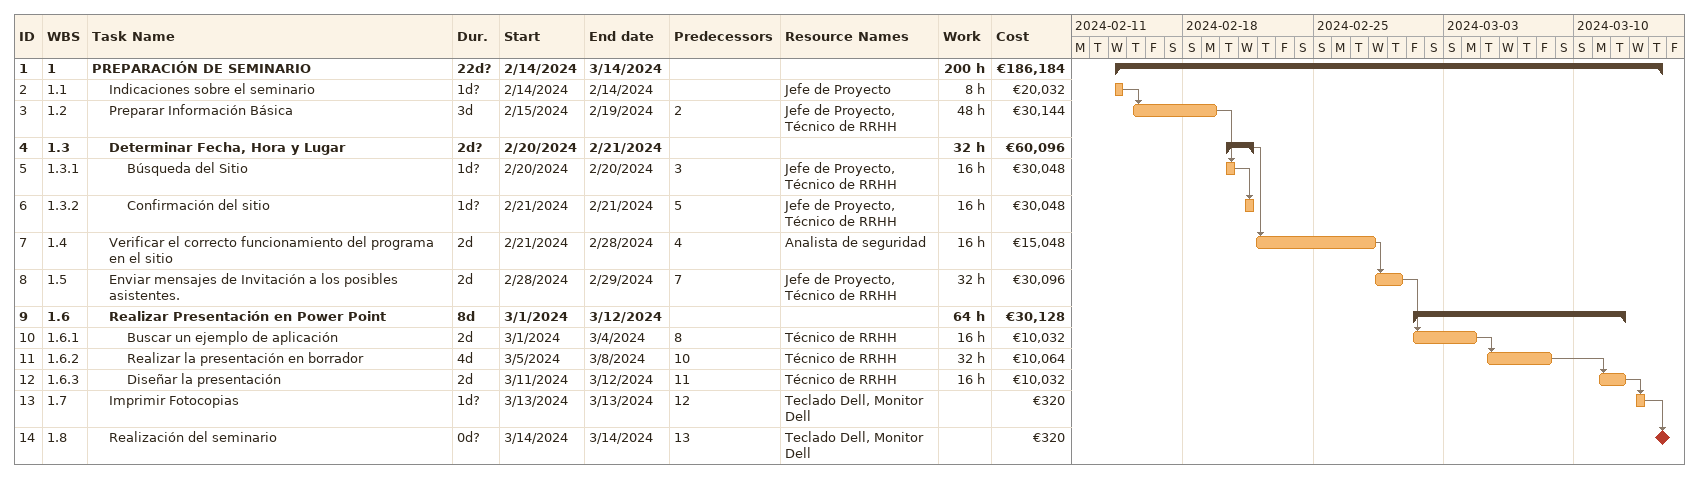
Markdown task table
| ID | WBS | Task | Duration | Start | Finish | Predecessors | Resources | Work (h) | Cost (€) |
|---|---|---|---|---|---|---|---|---|---|
| 1 | 1 | **PREPARACIÓN DE SEMINARIO** | 22d? | 2024-02-14 | 2024-03-14 |  |  | 200 | 186184 |
| 2 | 1.1 | Indicaciones sobre el seminario | 1d? | 2024-02-14 | 2024-02-14 |  | Jefe de Proyecto | 8 | 20032 |
| 3 | 1.2 | Preparar Información Básica | 3d | 2024-02-15 | 2024-02-19 | 2 | Jefe de Proyecto, Técnico de RRHH | 48 | 30144 |
| 4 | 1.3 | **Determinar Fecha, Hora y Lugar** | 2d? | 2024-02-20 | 2024-02-21 |  |  | 32 | 60096 |
| 5 | 1.3.1 | Búsqueda del Sitio | 1d? | 2024-02-20 | 2024-02-20 | 3 | Jefe de Proyecto, Técnico de RRHH | 16 | 30048 |
| 6 | 1.3.2 | Confirmación del sitio | 1d? | 2024-02-21 | 2024-02-21 | 5 | Jefe de Proyecto, Técnico de RRHH | 16 | 30048 |
| 7 | 1.4 | Verificar el correcto funcionamiento del programa en el sitio | 2d | 2024-02-21 | 2024-02-28 | 4 | Analista de seguridad | 16 | 15048 |
| 8 | 1.5 | Enviar mensajes de Invitación a los posibles asistentes. | 2d | 2024-02-28 | 2024-02-29 | 7 | Jefe de Proyecto, Técnico de RRHH | 32 | 30096 |
| 9 | 1.6 | **Realizar Presentación en Power Point** | 8d | 2024-03-01 | 2024-03-12 |  |  | 64 | 30128 |
| 10 | 1.6.1 | Buscar un ejemplo de aplicación | 2d | 2024-03-01 | 2024-03-04 | 8 | Técnico de RRHH | 16 | 10032 |
| 11 | 1.6.2 | Realizar la presentación en borrador | 4d | 2024-03-05 | 2024-03-08 | 10 | Técnico de RRHH | 32 | 10064 |
| 12 | 1.6.3 | Diseñar la presentación | 2d | 2024-03-11 | 2024-03-12 | 11 | Técnico de RRHH | 16 | 10032 |
| 13 | 1.7 | Imprimir Fotocopias | 1d? | 2024-03-13 | 2024-03-13 | 12 | Teclado Dell, Monitor Dell |  | 320 |
| 14 | 1.8 | Realización del seminario | 0d? | 2024-03-14 | 2024-03-14 | 13 | Teclado Dell, Monitor Dell |  | 320 |
